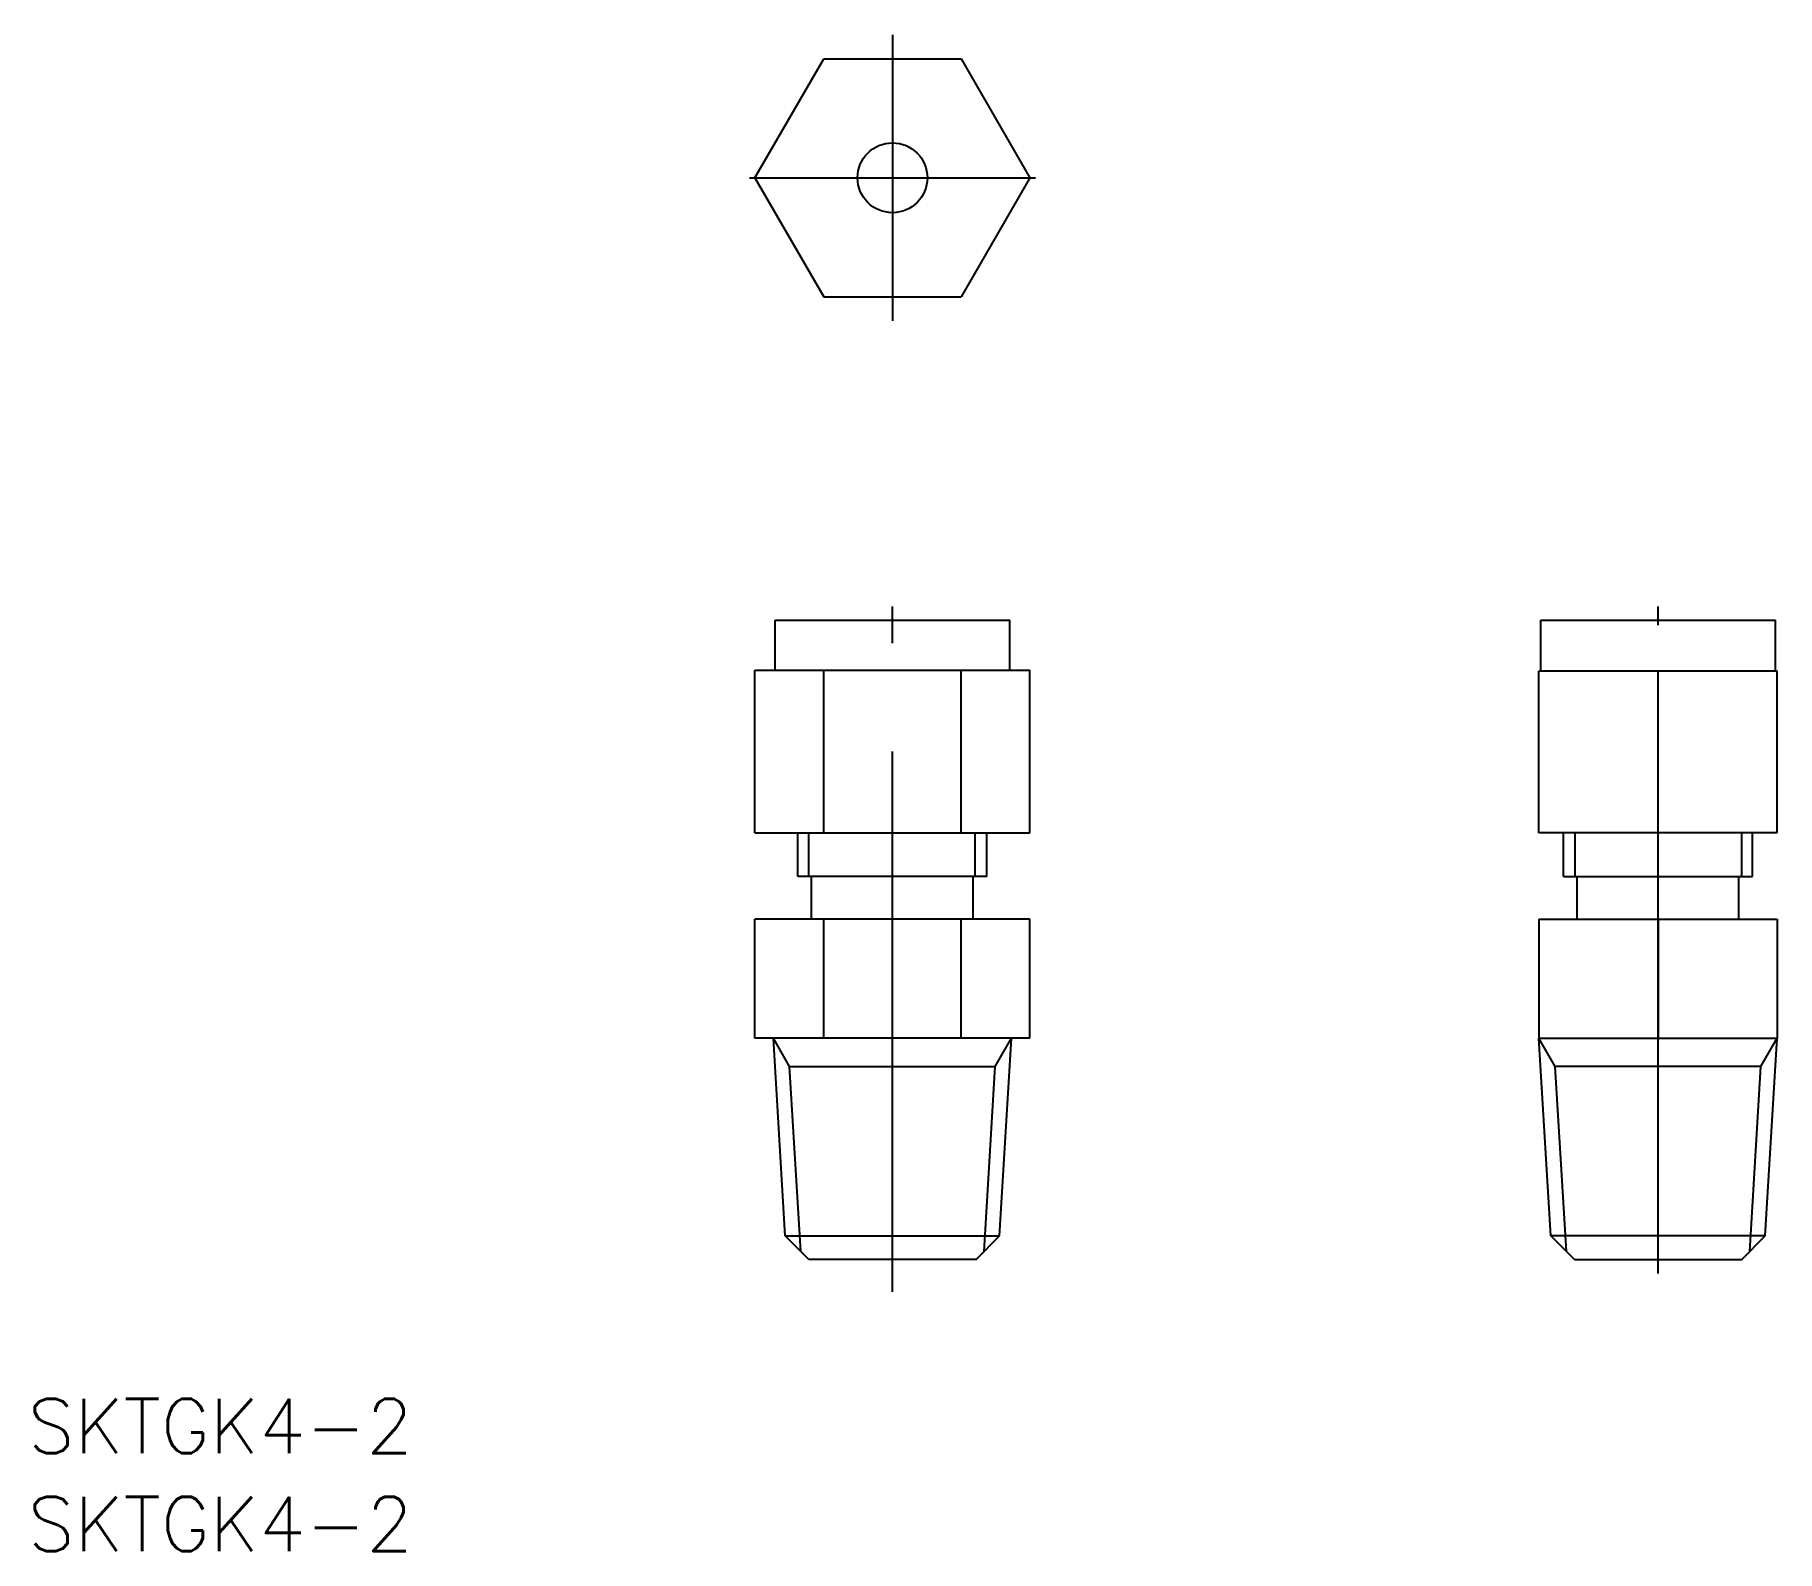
# Model space of a CAD drawing. Extents: x -50 to 52, y -23 to 66.
import ezdxf

# ---------------------------------------------------------------- set-up
doc = ezdxf.new("R2010")
doc.units = 0
doc.linetypes.add('CENTER', pattern=[50.8, 31.75, -6.35, 6.35, -6.35])
doc.layers.get('0').update_dxf_attribs({"linetype": 'CONTINUOUS'})
doc.layers.add('CENTER', color=1, linetype='CENTER')
doc.styles.get("Standard").update_dxf_attribs({"font": 'txt.shx', "bigfont": '@extfont2.shx'})

msp = doc.modelspace()

# ---------------------------------------------------------------- linework, layer by layer
at = {"color": 7, "linetype": 'CONTINUOUS'}
for p, q in [((-8.082904, 57.54878), (-4.041452, 64.54878)), ((-4.041452, 64.54878), (4.041452, 64.54878)), ((4.041452, 64.54878), (8.082904, 57.54878)), ((-8.082904, 57.54878), (-4.041452, 50.54878)), ((8.082904, 57.54878), (4.041452, 50.54878)), ((-4.041452, 50.54878), (4.041452, 50.54878)), ((-6.9, 28.606515), (-6.9, 31.54878)), ((-6.9, 31.54878), (6.900001, 31.54878)), ((6.900001, 28.606515), (6.900001, 31.54878)), ((38.099999, 28.548781), (38.099999, 31.54878)), ((38.099999, 31.54878), (51.900001, 31.54878)), ((51.900001, 28.548781), (51.900001, 31.54878)), ((-8.082905, 28.606515), (8.082904, 28.606515)), ((-8.082905, 19.048781), (-8.082905, 28.606515)), ((-4.041452, 19.048781), (-4.041452, 28.606515)), ((4.041452, 19.048781), (4.041452, 28.606515)), ((8.082904, 19.048781), (8.082904, 28.606515)), ((38, 19.048781), (38, 28.548781)), ((52, 28.548781), (38, 28.548781)), ((45, 19.048781), (45, 28.548781)), ((52, 19.048781), (52, 28.548781)), ((-8.082905, 19.048781), (8.082904, 19.048781)), ((-5.556, 16.49), (-5.556, 19.048781)), ((5.556001, 16.49), (5.556001, 19.048781)), ((52, 19.048781), (38, 19.048781)), ((39.443999, 16.49), (39.443999, 19.048781)), ((50.556, 16.49), (50.556, 19.048781)), ((5.556001, 16.49), (-5.556, 16.49)), ((-4.75, 13.99), (-4.75, 16.49)), ((4.75, 13.99), (4.75, 16.49)), ((39.443999, 16.49), (50.556, 16.49)), ((40.25, 13.99), (40.25, 16.49)), ((49.75, 13.99), (49.75, 16.49)), ((-8.082903, 6.99), (-8.082903, 13.99)), ((8.082904, 13.99), (-8.082903, 13.99)), ((-4.041452, 6.99), (-4.041452, 13.99)), ((4.041452, 6.99), (4.041452, 13.99)), ((8.082904, 6.99), (8.082904, 13.99)), ((38, 13.99), (52, 13.99)), ((38, 13.99), (38, 6.99)), ((45, 13.99), (45, 6.99)), ((52, 13.99), (52, 6.99)), ((8.082904, 6.99), (-8.082903, 6.99)), ((-6.299516, -4.626579), (-7, 6.99)), ((-6.04417, 5.334453), (-7, 6.989999)), ((6.044169, 5.334453), (6.999999, 6.99)), ((6.299515, -4.626579), (7, 6.99)), ((38.700485, -4.626579), (38, 6.99)), ((38, 6.99), (52.000003, 6.99)), ((38.955831, 5.334453), (38.000001, 6.99)), ((51.04417, 5.334453), (52, 6.989999)), ((51.299516, -4.626579), (52, 6.99)), ((-4.916094, -6.01), (-6.299515, -4.626579)), ((4.916094, -6.01), (6.299515, -4.626579)), ((40.083906, -6.01), (38.700485, -4.626579)), ((49.916094, -6.01), (51.299515, -4.626579)), ((4.916094, -6.01), (-4.916094, -6.01)), ((40.083906, -6.01), (49.916094, -6.01))]:
    msp.add_line(p, q, dxfattribs=at)
at = {"color": 3, "linetype": 'CONTINUOUS'}
for p, q in [((-4.92, 16.49), (-4.92, 19.048781)), ((4.869, 16.49), (4.869, 19.048781)), ((40.131, 16.49), (40.131, 19.048781)), ((49.92, 16.49), (49.92, 19.048781)), ((-5.388586, -5.537509), (-6.04417, 5.334454)), ((-6.04417, 5.334454), (6.04417, 5.334454)), ((5.388586, -5.537508), (6.04417, 5.334453)), ((51.04417, 5.334454), (38.95583, 5.334454)), ((39.611414, -5.537508), (38.95583, 5.334453)), ((50.388586, -5.537509), (51.04417, 5.334454)), ((-6.299516, -4.626579), (6.299515, -4.626579)), ((51.299516, -4.626579), (38.700485, -4.626579))]:
    msp.add_line(p, q, dxfattribs=at)
at = {"color": 7, "linetype": 'CONTINUOUS'}
msp.add_circle((0, 57.54878), 2.049999, dxfattribs=at)
at = {"layer": 'CENTER', "color": 1, "linetype": 'CENTER'}
for p, q in [((0, 65.94878), (0, 49.148779)), ((-8.400001, 57.54878), (8.400001, 57.54878)), ((0, -7.904798), (0, 32.350485)), ((45, -6.832725), (45, 32.350485))]:
    msp.add_line(p, q, dxfattribs=at)

# ---------------------------------------------------------------- texts
at = {"color": 7, "linetype": 'CONTINUOUS'}
for p in [(-50.819317, -17.399204), (-50.819317, -23.152243)]:
    msp.add_text('SKTGK4-2', height=3.2, dxfattribs=at).set_placement(p)

doc.saveas('drawing.dxf')
